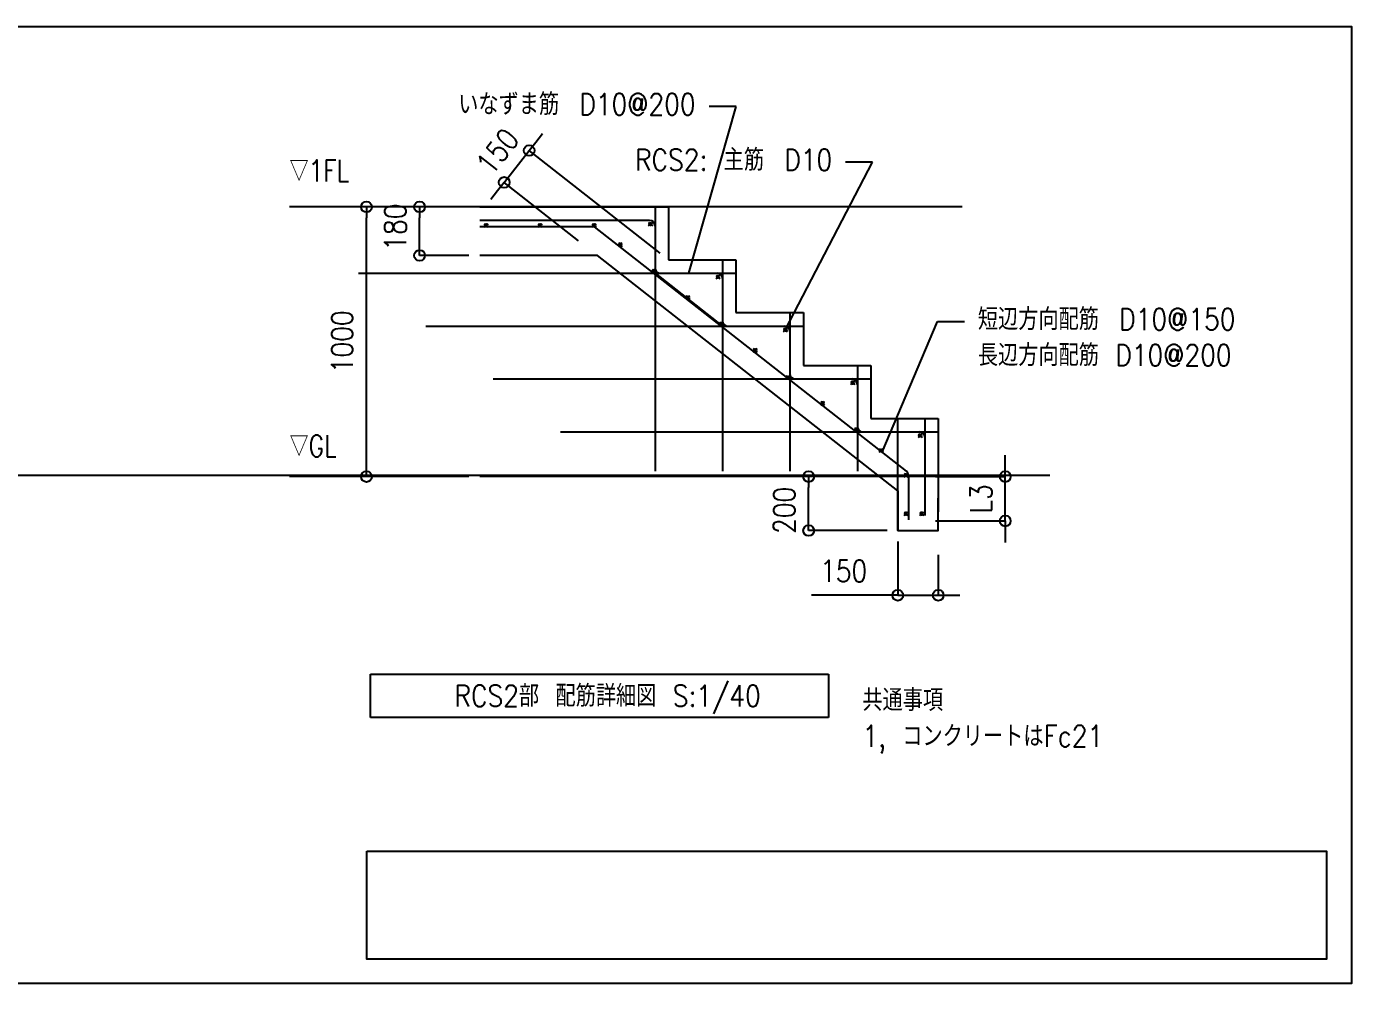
# Model space of a CAD drawing. Extents: x -668440 to 810000, y -1678500 to 210463.
# Drawn here: x -103729 to -42324, y -1637028 to -1592677 of the extents above; entities that cross this region are included whole.
import ezdxf
from ezdxf import colors
from ezdxf.entities.mleader import LeaderData, LeaderLine
from ezdxf.enums import TextEntityAlignment as Align
from ezdxf.math import Vec2, Vec3

# ---------------------------------------------------------------- set-up
doc = ezdxf.new("R2010")
doc.units = 0
doc.header["$MEASUREMENT"] = 0
doc.linetypes.add('CENTER', pattern=[2, 1.25, -0.25, 0.25, -0.25])
doc.layers.get('0').update_dxf_attribs({"color": 3, "linetype": 'CONTINUOUS'})
doc.layers.get('Defpoints').update_dxf_attribs({"color": 251, "linetype": 'CONTINUOUS'})
for name, color, linetype in [('RC床', 7, 'CONTINUOUS'), ('RC鉄筋', 4, 'CONTINUOUS'), ('RC鉄筋文字', 4, 'CONTINUOUS'), ('寸法', 3, 'CONTINUOUS'), ('注記', 3, 'CONTINUOUS'), ('通り芯', 3, 'CENTER')]:
    doc.layers.add(name, color=color, linetype=linetype)
doc.styles.add('DRACAD', font='txt', dxfattribs={"width": 0.85, "bigfont": 'extfont2'})
doc.dimstyles.new('MYDIM', dxfattribs={"dimtxt": 120, "dimasz": 20, "dimexe": 1.25, "dimexo": 50, "dimgap": 50, "dimtad": 1, "dimdec": 4, "dimdsep": 46, "dimtxsty": 'DRACAD', "dimblk": 'ORIGIN', "dimcen": 2.5, "dimadec": 0, "dimazin": 0, "dimtfac": 1, "dimtdec": 4, "dimtmove": 0, "dimatfit": 3, "dimfxl": 1, "dimtolj": 1, "dimtzin": 0, "dimarcsym": 0})

# ---------------------------------------------------------------- blocks, each defined once
blk = doc.blocks.new('_ORIGIN')
at = {"color": 0, "linetype": 'ByBlock', "lineweight": -2}
blk.add_line((0, 0), (-1, 0), dxfattribs=at)
blk.add_circle((0, 0), 0.5, dxfattribs=at)
blk = doc.blocks.new('*D10095')
at = {"layer": 'Defpoints', "color": 0}
for p in [(728883.3, -434208), (729303.3, -434208), (729303.3, -435208)]:
    blk.add_point(p, dxfattribs=at)
at = {"layer": '寸法', "color": 0, "lineweight": -2}
for p, q in [((729263.3, -434208), (728883.3, -434208)), ((728883.3, -435168), (728883.3, -434248)), ((729263.3, -435208), (728883.3, -435208))]:
    blk.add_line(p, q, dxfattribs=at)
at = {"layer": '寸法', "color": 0, "linetype": 'ByBlock', "lineweight": -2, "xscale": 40, "yscale": 40, "zscale": 40}
for p, rotation in [((728883.3, -434208), 90), ((728883.3, -435208), 270)]:
    blk.add_blockref('_ORIGIN', p, dxfattribs=dict(at, rotation=rotation))
at = {"layer": '寸法', "color": 0, "insert": (728793.3, -434708), "char_height": 80, "attachment_point": 5, "rotation": 90, "style": 'DRACAD'}
blk.add_mtext('\\A1;1000', dxfattribs=at)
blk = doc.blocks.new('*D10096')
at = {"layer": 'Defpoints', "color": 0}
for p in [(729486.6, -433999), (729701.5, -434358), (730003.3, -434404)]:
    blk.add_point(p, dxfattribs=at)
at = {"layer": '寸法', "color": 0, "lineweight": -2}
for p, q in [((729511.3, -433967.5), (729536, -433936)), ((729394.1, -434117), (729486.6, -433999)), ((729971.8, -434379.3), (729486.6, -433999)), ((729369.4, -434148.5), (729344.7, -434180)), ((729670, -434333.3), (729394.1, -434117))]:
    blk.add_line(p, q, dxfattribs=at)
at = {"layer": '寸法', "color": 0, "linetype": 'ByBlock', "lineweight": -2, "xscale": 40, "yscale": 40, "zscale": 40}
for p, rotation in [((729486.6, -433999), 231.9035539197206), ((729394.1, -434117), 51.90355391972055)]:
    blk.add_blockref('_ORIGIN', p, dxfattribs=dict(at, rotation=rotation))
at = {"layer": '寸法', "color": 0, "insert": (729369.5, -434002.5), "char_height": 80, "attachment_point": 5, "rotation": 51.9036, "style": 'DRACAD'}
blk.add_mtext('\\A1;150', dxfattribs=at)
blk = doc.blocks.new('*D10097')
at = {"layer": 'Defpoints', "color": 0}
for p in [(729080.3, -434208), (729303.3, -434208), (729303.3, -434388)]:
    blk.add_point(p, dxfattribs=at)
at = {"layer": '寸法', "color": 0, "lineweight": -2}
for p, q in [((729263.3, -434208), (729080.3, -434208)), ((729080.3, -434348), (729080.3, -434248)), ((729263.3, -434388), (729080.3, -434388))]:
    blk.add_line(p, q, dxfattribs=at)
at = {"layer": '寸法', "color": 0, "linetype": 'ByBlock', "lineweight": -2, "xscale": 40, "yscale": 40, "zscale": 40}
for p, rotation in [((729080.3, -434208), 90), ((729080.3, -434388), 270)]:
    blk.add_blockref('_ORIGIN', p, dxfattribs=dict(at, rotation=rotation))
at = {"layer": '寸法', "color": 0, "insert": (728990.3, -434283), "char_height": 80, "attachment_point": 5, "rotation": 90, "style": 'DRACAD'}
blk.add_mtext('\\A1;180', dxfattribs=at)
blk = doc.blocks.new('*D10098')
at = {"layer": 'Defpoints', "color": 0}
for p in [(730853.3, -435408), (731003.3, -435458), (731003.3, -435647.9)]:
    blk.add_point(p, dxfattribs=at)
at = {"layer": '寸法', "color": 0, "lineweight": -2}
for p, q in [((730853.3, -435448), (730853.3, -435647.9)), ((731003.3, -435498), (731003.3, -435647.9)), ((730813.3, -435647.9), (730533, -435647.9)), ((730853.3, -435647.9), (731003.3, -435647.9)), ((731043.3, -435647.9), (731083.3, -435647.9))]:
    blk.add_line(p, q, dxfattribs=at)
at = {"layer": '寸法', "color": 0, "linetype": 'ByBlock', "lineweight": -2, "xscale": 40, "yscale": 40, "zscale": 40}
blk.add_blockref('_ORIGIN', (730853.3, -435647.9), dxfattribs=at)
at = {"layer": '寸法', "color": 0, "linetype": 'ByBlock', "lineweight": -2, "xscale": 40, "yscale": 40, "zscale": 40, "rotation": 180}
blk.add_blockref('_ORIGIN', (731003.3, -435647.9), dxfattribs=at)
at = {"layer": '寸法', "color": 0, "insert": (730652.4, -435557.9), "char_height": 80, "attachment_point": 5, "style": 'DRACAD'}
blk.add_mtext('\\A1;150', dxfattribs=at)
blk = doc.blocks.new('*D10099')
at = {"layer": 'Defpoints', "color": 0}
for p in [(730522.8, -435208), (730853.3, -435208), (730853.3, -435408)]:
    blk.add_point(p, dxfattribs=at)
at = {"layer": '寸法', "color": 0, "lineweight": -2}
for p, q in [((730813.3, -435208), (730522.8, -435208)), ((730522.8, -435368), (730522.8, -435248)), ((730813.3, -435408), (730522.8, -435408))]:
    blk.add_line(p, q, dxfattribs=at)
at = {"layer": '寸法', "color": 0, "linetype": 'ByBlock', "lineweight": -2, "xscale": 40, "yscale": 40, "zscale": 40}
for p, rotation in [((730522.8, -435208), 90), ((730522.8, -435408), 270)]:
    blk.add_blockref('_ORIGIN', p, dxfattribs=dict(at, rotation=rotation))
at = {"layer": '寸法', "color": 0, "insert": (730432.8, -435333), "char_height": 80, "attachment_point": 5, "rotation": 90, "style": 'DRACAD'}
blk.add_mtext('\\A1;200', dxfattribs=at)
blk = doc.blocks.new('*D10102')
at = {"layer": 'Defpoints', "color": 0}
for p in [(730953.3, -435208), (731251.6, -435208), (730953.3, -435372.3)]:
    blk.add_point(p, dxfattribs=at)
at = {"layer": '寸法', "color": 0, "lineweight": -2}
for p, q in [((731251.6, -435168), (731251.6, -435128)), ((730993.3, -435208), (731251.6, -435208)), ((731251.6, -435372.3), (731251.6, -435208)), ((730993.3, -435372.3), (731251.6, -435372.3)), ((731251.6, -435412.3), (731251.6, -435452.3))]:
    blk.add_line(p, q, dxfattribs=at)
at = {"layer": '寸法', "color": 0, "linetype": 'ByBlock', "lineweight": -2, "xscale": 40, "yscale": 40, "zscale": 40}
for p, rotation in [((731251.6, -435208), 270), ((731251.6, -435372.3), 90)]:
    blk.add_blockref('_ORIGIN', p, dxfattribs=dict(at, rotation=rotation))
at = {"layer": '寸法', "color": 0, "insert": (731161.6, -435290.1), "char_height": 80, "attachment_point": 5, "rotation": 90, "style": 'DRACAD'}
blk.add_mtext('\\A1;\\A1;L3', dxfattribs=at)
blk = doc.blocks.new('X6Y3階段詳細')
at = {"layer": 'Defpoints'}
for p, q in [((729953.27127, -434207.99909), (729953.27127, -435187.99909)), ((730203.27127, -434403.99909), (730203.27127, -435187.99909)), ((728853.27128, -434453.99909), (730253.27127, -434453.99909)), ((729953.27127, -434453.99909), (730203.27127, -434649.99909)), ((730453.27127, -434599.99909), (730453.27127, -435187.99909)), ((729103.27128, -434649.99909), (730503.27127, -434649.99909)), ((730703.27127, -434795.99909), (730703.27127, -435187.99909)), ((729353.27128, -434845.99909), (730753.27127, -434845.99909)), ((730853.27127, -435407.99909), (730853.27127, -434991.99909)), ((730953.27127, -434991.99909), (730953.27127, -435187.99909)), ((729603.27128, -435041.99909), (731003.27127, -435041.99909)), ((726163.07709, -435202.78513), (731416.81204, -435202.78513)), ((726163.07709, -435202.78513), (731416.81204, -435202.78513))]:
    blk.add_line(p, q, dxfattribs=at)
for points in [[(721666.66623, -433539.13828), (732535.35328, -433539.13828), (732535.35328, -437087.21952), (721666.66623, -437087.21952)], [(721666.66623, -433539.13828), (732535.35328, -433539.13828), (732535.35328, -437087.21952), (721666.66623, -437087.21952)], [(728884.22041, -436597.1063), (732443.12018, -436597.1063), (732443.12018, -436997.1063), (728884.22041, -436997.1063)]]:
    blk.add_lwpolyline(points, close=True, dxfattribs=at)
at = {"layer": 'RC床'}
for p, q in [((729303.27128, -434207.99909), (730003.27127, -434207.99909)), ((730003.27127, -434207.99909), (730003.27127, -434403.99909)), ((729739.74618, -434387.99909), (729303.27128, -434387.99909)), ((730853.27127, -435261.00276), (729739.74618, -434387.99909)), ((730003.27127, -434403.99909), (730253.27127, -434403.99909)), ((730253.27127, -434403.99909), (730253.27127, -434599.99909)), ((730253.27127, -434599.99909), (730503.27127, -434599.99909)), ((730503.27127, -434599.99909), (730503.27127, -434795.99909)), ((730503.27127, -434795.99909), (730753.27127, -434795.99909)), ((730753.27127, -434795.99909), (730753.27127, -434991.99909)), ((730753.27127, -434991.99909), (731003.27127, -434991.99909)), ((731003.27127, -434991.99909), (731003.27127, -435187.99909)), ((731003.27127, -434991.99909), (731003.27127, -435337.99909))]:
    blk.add_line(p, q, dxfattribs=at)
blk.add_lwpolyline([(730853.27127, -435261.00276), (730853.27127, -435407.99909), (731003.27127, -435407.99909), (731003.27127, -435287.99909)], dxfattribs=at)
at = {"layer": 'RC鉄筋'}
for p, q in [((729933.27127, -434257.99909), (729303.27128, -434257.99909)), ((729303.27128, -434280.99909), (729727.37607, -434280.99909)), ((729320.305, -434268.92802), (729334.44714, -434283.07015)), ((729320.305, -434283.07015), (729334.44714, -434268.92802)), ((729520.305, -434268.92802), (729534.44714, -434283.07015)), ((729520.305, -434283.07015), (729534.44714, -434268.92802)), ((729720.305, -434268.92802), (729734.44714, -434283.07015)), ((729720.305, -434283.07015), (729734.44714, -434268.92802)), ((730884.95437, -435187.99909), (729728.61005, -434281.42514)), ((729929.42866, -434264.52255), (729943.5708, -434278.66469)), ((729929.42866, -434278.66469), (729943.5708, -434264.52255)), ((729953.27127, -434277.99909), (729953.27127, -434433.99909)), ((729817.48898, -434340.30084), (729831.63112, -434354.44297)), ((729817.48898, -434354.44297), (729831.63112, -434340.30084)), ((729942.48898, -434438.30084), (729956.63112, -434452.44297)), ((729942.48898, -434452.44297), (729956.63112, -434438.30084)), ((729973.27127, -434453.99909), (730183.27127, -434453.99909)), ((730179.42866, -434460.52255), (730193.5708, -434474.66469)), ((730179.42866, -434474.66469), (730193.5708, -434460.52255)), ((730203.27127, -434473.99909), (730203.27127, -434629.99909)), ((730067.48898, -434536.30084), (730081.63112, -434550.44297)), ((730067.48898, -434550.44297), (730081.63112, -434536.30084)), ((730192.48898, -434634.30084), (730206.63112, -434648.44297)), ((730192.48898, -434648.44297), (730206.63112, -434634.30084)), ((730223.27127, -434649.99909), (730433.27127, -434649.99909)), ((730429.42866, -434656.52255), (730443.5708, -434670.66469)), ((730429.42866, -434670.66469), (730443.5708, -434656.52255)), ((730453.27127, -434669.99909), (730453.27127, -434825.99909)), ((730317.48898, -434732.30084), (730331.63112, -434746.44297)), ((730317.48898, -434746.44297), (730331.63112, -434732.30084)), ((730438.25078, -434832.84643), (730452.39291, -434846.98856)), ((730438.25078, -434846.98856), (730452.39291, -434832.84643)), ((730473.27127, -434845.99909), (730683.27127, -434845.99909)), ((730679.42866, -434852.52255), (730693.5708, -434866.66469)), ((730679.42866, -434866.66469), (730693.5708, -434852.52255)), ((730703.27127, -434865.99909), (730703.27127, -435021.99909)), ((730567.48898, -434928.30084), (730581.63112, -434942.44297)), ((730567.48898, -434942.44297), (730581.63112, -434928.30084)), ((730692.48898, -435026.30084), (730706.63112, -435040.44297)), ((730692.48898, -435040.44297), (730706.63112, -435026.30084)), ((730723.27127, -435041.99909), (730933.27127, -435041.99909)), ((730929.42866, -435048.52255), (730943.5708, -435062.66469)), ((730929.42866, -435062.66469), (730943.5708, -435048.52255)), ((730953.27127, -435061.99909), (730953.27127, -435187.99909)), ((730784.50171, -435103.59774), (730798.64385, -435117.73988)), ((730784.50171, -435117.73988), (730798.64385, -435103.59774)), ((730953.27127, -435187.99909), (730953.27127, -435352.25962)), ((730876.51445, -435195.71407), (730890.65658, -435209.8562)), ((730876.51445, -435209.8562), (730890.65658, -435195.71407)), ((730892.61462, -435203.73855), (730892.61462, -435367.99909)), ((730876.51445, -435338.25549), (730890.65658, -435352.39763)), ((730876.51445, -435352.39763), (730890.65658, -435338.25549)), ((730935.54127, -435338.25549), (730949.6834, -435352.39763)), ((730935.54127, -435352.39763), (730949.6834, -435338.25549))]:
    blk.add_line(p, q, dxfattribs=at)
for centre in [(729327.37607, -434275.99909), (729527.37607, -434275.99909), (729727.37607, -434275.99909), (729936.49973, -434271.59362), (729824.56005, -434347.3719), (729949.56005, -434445.3719), (730186.49973, -434467.59362), (730074.56005, -434543.3719), (730199.56005, -434641.3719), (730436.49973, -434663.59362), (730324.56005, -434739.3719), (730445.32184, -434839.9175), (730686.49973, -434859.59362), (730574.56005, -434935.3719), (730699.56005, -435033.3719), (730936.49973, -435055.59362), (730791.57278, -435110.66881), (730883.58552, -435202.78513), (730883.58552, -435345.32656), (730942.61233, -435345.32656)]:
    blk.add_circle(centre, 5, dxfattribs=at)
for centre, start, end in [((729933.27127, -434277.99909), 0, 90), ((729973.27127, -434433.99909), 180, 270), ((730183.27127, -434473.99909), 0, 90), ((730223.27127, -434629.99909), 180, 270), ((730433.27127, -434669.99909), 0, 90), ((730473.27127, -434825.99909), 180, 270), ((730683.27127, -434865.99909), 0, 90), ((730723.27127, -435021.99909), 180, 270), ((730933.27127, -435061.99909), 0, 90), ((730872.61462, -435203.73855), 0, 51.90355392)]:
    blk.add_arc(centre, 20, start, end, dxfattribs=at)
at = {"layer": '寸法'}
for p, q in [((728973.27128, -434207.99909), (728598.27128, -434207.99909)), ((728973.27128, -435207.99909), (728598.27128, -435207.99909))]:
    blk.add_line(p, q, dxfattribs=at)
at = {"layer": '通り芯'}
for p, q in [((730897.86123, -434207.99909), (729108.68131, -434207.99909)), ((731092.4512, -434207.99909), (729303.27128, -434207.99909)), ((731092.4512, -435207.99909), (729303.27128, -435207.99909))]:
    blk.add_line(p, q, dxfattribs=at)
at = {"layer": '寸法', "style": 'DRACAD', "width": 0.8}
for s, p in [('▽1FL', (728598.27128, -434137.99909)), ('▽GL', (728598.27128, -435157.99909))]:
    blk.add_text(s, height=80, dxfattribs=at).set_placement(p, align=Align.BOTTOM_LEFT)
at = {"layer": '寸法', "insert": (729747.10434, -436034.09728), "char_height": 80, "width": 1617.839427, "attachment_point": 5, "style": 'DRACAD', "bg_fill": 16, "box_fill_scale": 1.5, "bg_fill_color": 257, "bg_fill_transparency": 0}
blk.add_mtext(' RCS2部 配筋詳細図 S:1/40 ', dxfattribs=at)
at = {"layer": '注記', "insert": (730722.00059, -435996.68299), "char_height": 80, "attachment_point": 1, "style": 'DRACAD'}
blk.add_mtext('共通事項\\P1, コンクリートはFc21\\P', dxfattribs=at)
at = {"layer": '寸法'}
for base, p1, p2, angle, picture, middle in [((729486.64947, -433998.96759), (729701.48087, -434357.99909), (730003.27127, -434403.99909), 51.90355392, '*D10096', (729440.37544, -434057.99059)), ((728883.27128, -434207.99909), (729303.27128, -435207.99909), (729303.27128, -434207.99909), 90, '*D10095', (728883.27128, -434707.99909)), ((729080.27946, -434207.99909), (729303.27128, -434387.99909), (729303.27128, -434207.99909), 90, '*D10097', (729080.27946, -434282.99909)), ((730522.82941, -435207.99909), (730853.27127, -435407.99909), (730853.27127, -435207.99909), 90, '*D10099', (730522.82941, -435332.99909))]:
    dim = blk.add_linear_dim(base=base, p1=p1, p2=p2, angle=angle, dimstyle='MYDIM', override={"dimtxt": 80, "dimasz": 40, "dimexe": 0, "dimexo": 40}, dxfattribs=at)
    dim.commit()
    dim.dimension.update_dxf_attribs({"geometry": picture, "text_midpoint": middle, "dimtype": 128})
dim = blk.add_linear_dim(base=(731251.62419, -435207.99909), p1=(730953.27127, -435372.25962), p2=(730953.27127, -435207.99909), angle=90, text='\\A1;L3', dimstyle='MYDIM', override={"dimtxt": 80, "dimasz": 40, "dimexe": 0, "dimexo": 40, "dimtxsty": 'DRACAD', "dimtfill": 0, "dimtfillclr": 0}, dxfattribs=at)
dim.commit()
dim.dimension.update_dxf_attribs({"geometry": '*D10102', "text_midpoint": (731251.62419, -435290.12935), "dimtype": 128})
dim = blk.add_linear_dim(base=(731003.27127, -435647.92266), p1=(730853.27127, -435407.99909), p2=(731003.27127, -435457.99909), dimstyle='MYDIM', override={"dimtxt": 80, "dimasz": 40, "dimexe": 0, "dimexo": 40}, dxfattribs=at)
dim.commit()
dim.dimension.update_dxf_attribs({"geometry": '*D10098', "text_midpoint": (730652.38238, -435647.92266), "dimtype": 128})
at = {"layer": 'RC鉄筋文字'}
ml = blk.add_multileader_mtext('Standard', dxfattribs=at)
ml.set_content('いなずま筋\u3000D10@200', style='DRACAD')
ml.set_leader_properties()
ml.build(insert=Vec2(0, 0))
ml.multileader.update_dxf_attribs({"dogleg_length": 100, "arrow_head_size": 1})
ctx = ml.context
ctx.base_point, ctx.char_height, ctx.arrow_head_size, ctx.landing_gap_size, ctx.plane_origin = Vec3(729174.13206, -433835.3319), 80, 1, 50, Vec3(730336.9619, -434712.02872)
ctx.text_align_type = 2
notes = []
notes.append((ctx, [(0, (1, 1, 0), (730253.79162, -433835.3319), (-1, 0), 100, [(0, [(730078.27127, -434453.99909)], 0, [])])]))
ctx.mtext.insert, ctx.mtext.alignment, ctx.mtext.flow_direction = Vec3(730103.79162, -433787.3319), 3, 5
ml = blk.add_multileader_mtext('Standard', dxfattribs=at)
ml.set_content('RCS2: 主筋\u3000D10', style='DRACAD')
ml.set_leader_properties()
ml.build(insert=Vec2(0, 0))
ml.multileader.update_dxf_attribs({"dogleg_length": 100, "arrow_head_size": 1})
ctx = ml.context
ctx.base_point, ctx.char_height, ctx.arrow_head_size, ctx.landing_gap_size, ctx.plane_origin = Vec3(729805.17698, -434041.57317), 80, 1, 50, Vec3(730648.21393, -434963.26998)
ctx.text_align_type = 2
notes.append((ctx, [(0, (1, 1, 0), (730759.97698, -434041.57317), (-1, 0), 100, [(0, [(730436.49973, -434663.59362)], 0, [])])]))
ctx.mtext.insert, ctx.mtext.alignment, ctx.mtext.flow_direction = Vec3(730609.97698, -433993.57317), 3, 5
ml = blk.add_multileader_mtext('Standard', dxfattribs=at)
ml.set_content('短辺方向配筋\u3000D10@150\\P長辺方向配筋 D10@200', style='DRACAD')
ml.set_leader_properties()
ml.build(insert=Vec2(0, 0))
ml.multileader.update_dxf_attribs({"dogleg_length": 100, "arrow_head_size": 1})
ctx = ml.context
ctx.base_point, ctx.char_height, ctx.arrow_head_size, ctx.landing_gap_size, ctx.plane_origin = Vec3(731100.23515, -434632.39468), 80, 1, 50, Vec3(732634.58389, -434300.11491)
notes.append((ctx, [(0, (1, 1, 0), (731000.23515, -434632.39468), (1, 0), 100, [(0, [(730795.33803, -435117.73988)], 0, [])])]))
ctx.mtext.insert, ctx.mtext.flow_direction = Vec3(731150.23515, -434584.39468), 5
for ctx, leaders in notes:
    for number, flags, end, landing, length, lines in leaders:
        leader = LeaderData()
        leader.index, (leader.has_last_leader_line, leader.has_dogleg_vector, leader.attachment_direction) = number, flags
        leader.last_leader_point, leader.dogleg_vector, leader.dogleg_length = Vec3(end), Vec3(landing), length
        for number, points, colour, breaks in lines:
            line = LeaderLine()
            line.index, line.vertices, line.color, line.breaks = number, Vec3.list(points), colors.encode_raw_color(colour), breaks
            leader.lines.append(line)
        ctx.leaders.append(leader)

msp = doc.modelspace()

# ---------------------------------------------------------------- block references
at = {"xscale": 12.5, "yscale": 12.5, "zscale": 12.5}
msp.add_blockref('X6Y3階段詳細', (-9199016.1, 3826562.6), dxfattribs=at)

doc.saveas('drawing.dxf')
